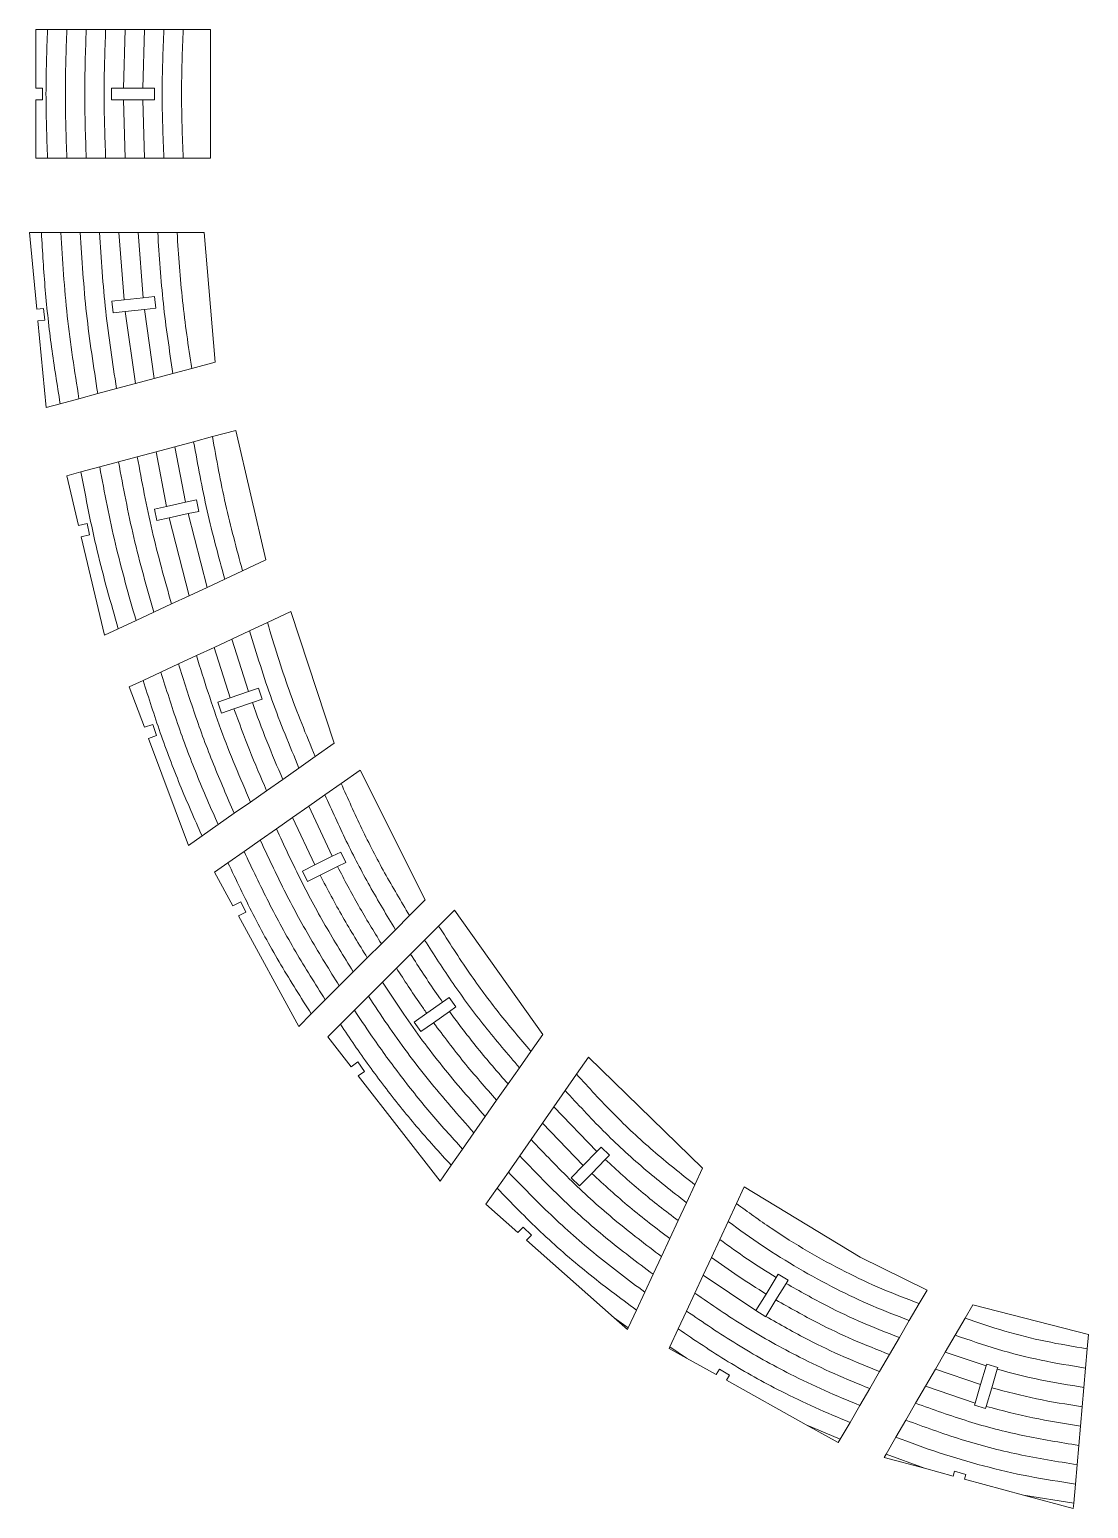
# Model space of a CAD drawing. Header units: millimetres. Extents: x -2136 to 2622, y -2915 to 1925.
# Drawn here: x 1124.2 to 1397.2, y -2889 to -2507.8 of the extents above; entities that cross this region are included whole.
import ezdxf

# ---------------------------------------------------------------- set-up
doc = ezdxf.new("R2010")
doc.units = ezdxf.units.MM

msp = doc.modelspace()

# ---------------------------------------------------------------- linework, layer by layer
at = {"color": 7, "linetype": 'Continuous', "lineweight": 15}
for p, q in [((1125.73, -2507.81), (1125.73, -2522.88)), ((1128.78, -2507.81), (1125.73, -2507.81)), ((1128.78, -2507.81), (1133.77, -2507.81)), ((1138.77, -2507.81), (1133.77, -2507.81)), ((1138.77, -2507.81), (1143.77, -2507.81)), ((1148.77, -2507.81), (1143.77, -2507.81)), ((1148.77, -2507.81), (1148.37, -2522.88)), ((1148.77, -2507.81), (1153.77, -2507.81)), ((1153.36, -2522.88), (1153.77, -2507.81)), ((1158.78, -2507.81), (1153.77, -2507.81)), ((1158.78, -2507.81), (1163.78, -2507.81)), ((1170.79, -2507.81), (1163.78, -2507.81)), ((1170.79, -2540.95), (1170.79, -2507.81)), ((1125.73, -2522.88), (1127.51, -2522.88)), ((1127.51, -2522.88), (1127.51, -2525.88)), ((1145.27, -2522.88), (1145.27, -2525.88)), ((1148.37, -2522.88), (1145.27, -2522.88)), ((1148.37, -2522.88), (1153.36, -2522.88)), ((1156.34, -2522.88), (1153.36, -2522.88)), ((1156.34, -2525.88), (1156.34, -2522.88)), ((1125.73, -2525.88), (1125.73, -2540.95)), ((1127.51, -2525.88), (1125.73, -2525.88)), ((1145.27, -2525.88), (1148.37, -2525.88)), ((1148.37, -2525.88), (1148.77, -2540.95)), ((1153.36, -2525.88), (1148.37, -2525.88)), ((1153.78, -2540.95), (1153.36, -2525.88)), ((1153.36, -2525.88), (1156.34, -2525.88)), ((1125.73, -2540.95), (1128.78, -2540.95)), ((1133.78, -2540.95), (1128.78, -2540.95)), ((1133.78, -2540.95), (1138.77, -2540.95)), ((1143.77, -2540.95), (1138.77, -2540.95)), ((1143.77, -2540.95), (1148.77, -2540.95)), ((1153.78, -2540.95), (1148.77, -2540.95)), ((1153.78, -2540.95), (1158.78, -2540.95)), ((1163.78, -2540.95), (1158.78, -2540.95)), ((1163.78, -2540.95), (1170.79, -2540.95)), ((1124.15, -2560.14), (1126.01, -2579.88)), ((1127.2, -2560.14), (1124.15, -2560.14)), ((1127.2, -2560.14), (1132.2, -2560.14)), ((1137.2, -2560.14), (1132.2, -2560.14)), ((1137.2, -2560.14), (1142.2, -2560.14)), ((1147.2, -2560.14), (1142.2, -2560.14)), ((1147.2, -2560.14), (1148.51, -2577.5)), ((1147.2, -2560.14), (1152.2, -2560.14)), ((1157.2, -2560.13), (1152.2, -2560.14)), ((1153.48, -2576.97), (1152.2, -2560.14)), ((1157.2, -2560.13), (1162.2, -2560.13)), ((1169.21, -2560.13), (1162.2, -2560.13)), ((1172.02, -2593.54), (1169.21, -2560.13)), ((1148.51, -2577.5), (1153.48, -2576.97)), ((1156.4, -2576.66), (1153.48, -2576.97)), ((1156.72, -2579.65), (1156.4, -2576.66)), ((1126.01, -2579.88), (1127.76, -2579.69)), ((1127.76, -2579.69), (1128.08, -2582.68)), ((1148.51, -2577.5), (1145.41, -2577.83)), ((1145.41, -2577.83), (1145.72, -2580.81)), ((1145.72, -2580.81), (1148.83, -2580.48)), ((1153.8, -2579.96), (1148.83, -2580.48)), ((1148.83, -2580.48), (1151.43, -2599.06)), ((1153.8, -2579.96), (1156.72, -2579.65)), ((1156.28, -2597.76), (1153.8, -2579.96)), ((1128.08, -2582.68), (1126.3, -2582.86)), ((1126.3, -2582.86), (1128.41, -2605.23)), ((1165.97, -2595.16), (1161.12, -2596.46)), ((1165.97, -2595.16), (1172.02, -2593.54)), ((1146.58, -2600.36), (1151.43, -2599.06)), ((1156.28, -2597.76), (1151.43, -2599.06)), ((1156.28, -2597.76), (1161.12, -2596.46)), ((1136.9, -2602.96), (1132.05, -2604.26)), ((1136.9, -2602.96), (1141.74, -2601.66)), ((1146.58, -2600.36), (1141.74, -2601.66)), ((1128.41, -2605.23), (1132.05, -2604.26)), ((1177.37, -2611.13), (1171.31, -2612.75)), ((1185.12, -2644.5), (1177.37, -2611.13)), ((1166.47, -2614.05), (1161.62, -2615.35)), ((1166.47, -2614.05), (1171.31, -2612.75)), ((1147.09, -2619.25), (1151.93, -2617.95)), ((1156.77, -2616.65), (1151.93, -2617.95)), ((1156.77, -2616.65), (1161.62, -2615.35)), ((1156.77, -2616.65), (1159.48, -2630.73)), ((1164.36, -2629.67), (1161.62, -2615.35)), ((1137.4, -2621.85), (1133.75, -2622.82)), ((1133.75, -2622.82), (1136.78, -2635.65)), ((1137.4, -2621.85), (1142.24, -2620.55)), ((1147.09, -2619.25), (1142.24, -2620.55)), ((1159.48, -2630.73), (1164.36, -2629.67)), ((1167.16, -2629.07), (1164.36, -2629.67)), ((1167.8, -2632), (1167.16, -2629.07)), ((1159.48, -2630.73), (1156.34, -2631.41)), ((1156.34, -2631.41), (1156.98, -2634.34)), ((1156.98, -2634.34), (1160.12, -2633.66)), ((1165.01, -2632.6), (1160.12, -2633.66)), ((1160.12, -2633.66), (1165.33, -2653.74)), ((1165.01, -2632.6), (1167.8, -2632)), ((1169.91, -2651.6), (1165.01, -2632.6)), ((1136.78, -2635.65), (1138.98, -2635.17)), ((1138.98, -2635.17), (1139.62, -2638.1)), ((1139.62, -2638.1), (1137.47, -2638.57)), ((1137.47, -2638.57), (1143.46, -2663.94)), ((1179.07, -2647.33), (1185.12, -2644.5)), ((1169.91, -2651.6), (1174.49, -2649.46)), ((1179.07, -2647.33), (1174.49, -2649.46)), ((1169.91, -2651.6), (1165.33, -2653.74)), ((1160.75, -2655.87), (1156.18, -2658.01)), ((1160.75, -2655.87), (1165.33, -2653.74)), ((1151.61, -2660.14), (1147.03, -2662.27)), ((1151.61, -2660.14), (1156.18, -2658.01)), ((1180.89, -2662.78), (1185.48, -2660.65)), ((1191.53, -2657.82), (1185.48, -2660.65)), ((1202.73, -2691.78), (1191.53, -2657.82)), ((1143.46, -2663.94), (1147.03, -2662.27)), ((1180.89, -2662.78), (1176.32, -2664.92)), ((1171.74, -2667.06), (1167.16, -2669.19)), ((1171.74, -2667.06), (1176.32, -2664.92)), ((1171.74, -2667.06), (1175.89, -2680.07)), ((1180.61, -2678.45), (1176.32, -2664.92)), ((1162.59, -2671.33), (1158.01, -2673.46)), ((1162.59, -2671.33), (1167.16, -2669.19)), ((1153.44, -2675.6), (1149.87, -2677.27)), ((1153.44, -2675.6), (1158.01, -2673.46)), ((1149.87, -2677.27), (1153.76, -2687.66)), ((1175.89, -2680.07), (1180.61, -2678.45)), ((1183.17, -2677.57), (1180.61, -2678.45)), ((1184.14, -2680.41), (1183.17, -2677.57)), ((1175.89, -2680.07), (1172.7, -2681.16)), ((1172.7, -2681.16), (1173.67, -2684)), ((1173.67, -2684), (1176.87, -2682.9)), ((1181.6, -2681.28), (1176.87, -2682.9)), ((1181.6, -2681.28), (1184.14, -2680.41)), ((1153.76, -2687.66), (1155.9, -2686.92)), ((1155.9, -2686.92), (1156.88, -2689.76)), ((1156.88, -2689.76), (1154.84, -2690.52)), ((1154.84, -2690.52), (1165.18, -2718.1)), ((1197.79, -2695.24), (1193.62, -2698.17)), ((1197.79, -2695.24), (1202.73, -2691.78)), ((1189.44, -2701.09), (1193.62, -2698.17)), ((1209.42, -2698.68), (1204.49, -2702.14)), ((1226.2, -2732.13), (1209.42, -2698.68)), ((1189.44, -2701.09), (1185.27, -2704.01)), ((1200.31, -2705.07), (1204.49, -2702.14)), ((1181.11, -2706.93), (1185.27, -2704.01)), ((1200.31, -2705.07), (1196.14, -2707.99)), ((1172.78, -2712.77), (1176.94, -2709.85)), ((1181.11, -2706.93), (1176.94, -2709.85)), ((1191.97, -2710.92), (1196.14, -2707.99)), ((1202.2, -2720.91), (1196.14, -2707.99)), ((1172.78, -2712.77), (1168.62, -2715.68)), ((1183.64, -2716.76), (1187.8, -2713.84)), ((1191.97, -2710.92), (1187.8, -2713.84)), ((1191.97, -2710.92), (1197.73, -2723.14)), ((1165.18, -2718.1), (1168.62, -2715.68)), ((1183.64, -2716.76), (1179.48, -2719.67)), ((1175.32, -2722.59), (1179.48, -2719.67)), ((1197.73, -2723.14), (1202.2, -2720.91)), ((1204.4, -2719.82), (1202.2, -2720.91)), ((1205.74, -2722.5), (1204.4, -2719.82)), ((1175.32, -2722.59), (1171.87, -2725)), ((1171.87, -2725), (1176.6, -2733.66)), ((1197.73, -2723.14), (1194.5, -2724.75)), ((1194.5, -2724.75), (1195.83, -2727.44)), ((1203.56, -2723.59), (1199.09, -2725.82)), ((1203.56, -2723.59), (1205.74, -2722.5)), ((1195.83, -2727.44), (1199.09, -2725.82)), ((1176.6, -2733.66), (1178.6, -2732.67)), ((1178.6, -2732.67), (1179.94, -2735.35)), ((1222.12, -2736.21), (1226.2, -2732.13)), ((1179.94, -2735.35), (1178.04, -2736.3)), ((1178.04, -2736.3), (1193.57, -2764.78)), ((1222.12, -2736.21), (1218.49, -2739.84)), ((1233.72, -2734.82), (1229.65, -2738.9)), ((1256.48, -2766.84), (1233.72, -2734.82)), ((1214.87, -2743.47), (1218.49, -2739.84)), ((1226.02, -2742.53), (1229.65, -2738.9)), ((1214.87, -2743.47), (1211.25, -2747.09)), ((1226.02, -2742.53), (1222.4, -2746.15)), ((1207.63, -2750.71), (1211.25, -2747.09)), ((1218.78, -2749.78), (1222.4, -2746.15)), ((1207.63, -2750.71), (1204.02, -2754.32)), ((1218.78, -2749.78), (1215.16, -2753.4)), ((1200.41, -2757.94), (1204.02, -2754.32)), ((1211.55, -2757.01), (1215.16, -2753.4)), ((1200.41, -2757.94), (1196.8, -2761.55)), ((1211.55, -2757.01), (1207.94, -2760.63)), ((1226.58, -2761.39), (1230.66, -2758.51)), ((1232.38, -2757.3), (1230.66, -2758.51)), ((1234.11, -2759.75), (1232.38, -2757.3)), ((1232.42, -2760.94), (1234.11, -2759.75)), ((1193.57, -2764.78), (1196.8, -2761.55)), ((1204.33, -2764.24), (1207.94, -2760.63)), ((1226.58, -2761.39), (1223.34, -2763.68)), ((1223.34, -2763.68), (1225.07, -2766.13)), ((1225.07, -2766.13), (1228.34, -2763.82)), ((1232.42, -2760.94), (1228.34, -2763.82)), ((1204.33, -2764.24), (1201.1, -2767.47)), ((1201.1, -2767.47), (1207.07, -2775.16)), ((1253.42, -2771.21), (1256.48, -2766.84)), ((1253.42, -2771.21), (1250.48, -2775.42)), ((1207.07, -2775.16), (1208.83, -2773.92)), ((1208.83, -2773.92), (1210.56, -2776.37)), ((1268.28, -2772.73), (1265.22, -2777.11)), ((1297.72, -2801.29), (1268.28, -2772.73)), ((1210.56, -2776.37), (1208.91, -2777.53)), ((1208.91, -2777.53), (1230, -2804.7)), ((1247.54, -2779.62), (1250.48, -2775.42)), ((1262.28, -2781.32), (1265.22, -2777.11)), ((1247.54, -2779.62), (1244.6, -2783.82)), ((1262.28, -2781.32), (1259.34, -2785.52)), ((1241.67, -2788.02), (1244.6, -2783.82)), ((1256.41, -2789.73), (1259.34, -2785.52)), ((1270.45, -2797.05), (1259.34, -2785.52)), ((1241.67, -2788.02), (1238.73, -2792.21)), ((1256.41, -2789.73), (1253.48, -2793.92)), ((1256.41, -2789.73), (1266.95, -2800.62)), ((1235.81, -2796.4), (1238.73, -2792.21)), ((1250.55, -2798.12), (1253.48, -2793.92)), ((1235.81, -2796.4), (1232.88, -2800.58)), ((1250.55, -2798.12), (1247.62, -2802.31)), ((1266.95, -2800.62), (1270.45, -2797.05)), ((1271.58, -2795.89), (1270.45, -2797.05)), ((1273.72, -2797.99), (1271.58, -2795.89)), ((1272.62, -2799.12), (1273.72, -2797.99)), ((1230, -2804.7), (1232.88, -2800.58)), ((1266.95, -2800.62), (1263.84, -2803.81)), ((1272.62, -2799.12), (1269.13, -2802.69)), ((1295.71, -2805.59), (1297.72, -2801.29)), ((1244.7, -2806.49), (1247.62, -2802.31)), ((1263.84, -2803.81), (1265.99, -2805.9)), ((1265.99, -2805.9), (1269.13, -2802.69)), ((1295.71, -2805.59), (1293.56, -2810.22)), ((1244.7, -2806.49), (1241.82, -2810.62)), ((1308.45, -2806.14), (1306.45, -2810.44)), ((1338.31, -2824.25), (1308.45, -2806.14)), ((1241.82, -2810.62), (1250.06, -2817.91)), ((1291.4, -2814.85), (1293.56, -2810.22)), ((1304.3, -2815.07), (1306.45, -2810.44)), ((1250.06, -2817.91), (1251.43, -2816.51)), ((1251.43, -2816.51), (1253.58, -2818.6)), ((1291.4, -2814.85), (1289.25, -2819.46)), ((1304.3, -2815.07), (1302.14, -2819.7)), ((1253.58, -2818.6), (1252.31, -2819.9)), ((1252.31, -2819.9), (1274.94, -2839.93)), ((1287.1, -2824.08), (1289.25, -2819.46)), ((1299.99, -2824.32), (1302.14, -2819.7)), ((1287.1, -2824.08), (1284.96, -2828.69)), ((1299.99, -2824.32), (1297.85, -2828.93)), ((1355.59, -2832.77), (1338.31, -2824.25)), ((1282.81, -2833.3), (1284.96, -2828.69)), ((1317.24, -2828.62), (1316.69, -2829.51)), ((1319.8, -2830.19), (1317.24, -2828.62)), ((1295.7, -2833.54), (1297.85, -2828.93)), ((1311.44, -2838), (1297.85, -2828.93)), ((1314.07, -2833.76), (1316.69, -2829.51)), ((1319.26, -2831.05), (1316.64, -2835.3)), ((1319.26, -2831.05), (1319.8, -2830.19)), ((1282.81, -2833.3), (1280.67, -2837.9)), ((1295.7, -2833.54), (1293.56, -2838.15)), ((1314.07, -2833.76), (1311.44, -2838)), ((1314.02, -2839.55), (1316.64, -2835.3)), ((1353.58, -2836.23), (1351.02, -2840.61)), ((1353.58, -2836.23), (1355.59, -2832.77)), ((1278.53, -2842.5), (1274.94, -2839.93)), ((1278.32, -2842.93), (1274.94, -2839.93)), ((1278.53, -2842.5), (1280.67, -2837.9)), ((1291.41, -2842.75), (1293.56, -2838.15)), ((1311.43, -2838.03), (1311.44, -2838)), ((1313.98, -2839.61), (1311.43, -2838.03)), ((1314.02, -2839.55), (1313.98, -2839.61)), ((1362.84, -2844.4), (1365.4, -2840.02)), ((1367.41, -2836.56), (1365.4, -2840.02)), ((1397.21, -2844.19), (1367.41, -2836.56)), ((1278.53, -2842.5), (1278.32, -2842.93)), ((1291.41, -2842.75), (1289.27, -2847.35)), ((1348.47, -2844.99), (1351.02, -2840.61)), ((1289.07, -2847.79), (1289.27, -2847.35)), ((1293.6, -2850.31), (1289.27, -2847.35)), ((1348.47, -2844.99), (1345.91, -2849.37)), ((1362.84, -2844.4), (1360.29, -2848.78)), ((1396.89, -2847.87), (1397.21, -2844.19)), ((1293.6, -2850.31), (1289.07, -2847.79)), ((1293.6, -2850.31), (1301.22, -2854.55)), ((1343.37, -2853.75), (1345.91, -2849.37)), ((1357.74, -2853.16), (1360.29, -2848.78)), ((1370.83, -2852.32), (1360.29, -2848.78)), ((1396.89, -2847.87), (1396.45, -2852.85)), ((1301.22, -2854.55), (1302.1, -2853.14)), ((1302.1, -2853.14), (1304.65, -2854.72)), ((1304.65, -2854.72), (1303.85, -2856.01)), ((1343.37, -2853.75), (1340.82, -2858.12)), ((1357.74, -2853.16), (1355.19, -2857.54)), ((1357.74, -2853.16), (1369.4, -2857.1)), ((1369.4, -2857.1), (1370.83, -2852.32)), ((1370.98, -2851.81), (1370.83, -2852.32)), ((1373.86, -2852.67), (1370.98, -2851.81)), ((1373.71, -2853.15), (1372.28, -2857.94)), ((1373.71, -2853.15), (1373.86, -2852.67)), ((1396.02, -2857.83), (1396.45, -2852.85)), ((1303.85, -2856.01), (1324.39, -2867.45)), ((1338.27, -2862.49), (1340.82, -2858.12)), ((1352.64, -2861.91), (1355.19, -2857.54)), ((1367.96, -2861.89), (1355.19, -2857.54)), ((1369.4, -2857.1), (1367.96, -2861.89)), ((1370.85, -2862.72), (1372.28, -2857.94)), ((1396.02, -2857.83), (1395.59, -2862.82)), ((1338.27, -2862.49), (1335.73, -2866.85)), ((1352.64, -2861.91), (1350.1, -2866.28)), ((1367.81, -2862.41), (1367.96, -2861.89)), ((1370.68, -2863.27), (1367.81, -2862.41)), ((1370.85, -2862.72), (1370.68, -2863.27)), ((1395.15, -2867.8), (1395.59, -2862.82)), ((1347.56, -2870.64), (1350.1, -2866.28)), ((1333.18, -2871.21), (1324.39, -2867.45)), ((1332.68, -2872.07), (1324.39, -2867.45)), ((1333.18, -2871.21), (1335.73, -2866.85)), ((1395.15, -2867.8), (1394.72, -2872.78)), ((1333.18, -2871.21), (1332.68, -2872.07)), ((1347.56, -2870.64), (1345.01, -2875.01)), ((1394.28, -2877.76), (1394.72, -2872.78)), ((1344.51, -2875.87), (1345.01, -2875.01)), ((1354.96, -2878.69), (1344.51, -2875.87)), ((1354.96, -2878.69), (1345.01, -2875.01)), ((1394.28, -2877.76), (1393.85, -2882.74)), ((1354.96, -2878.69), (1362.34, -2880.68)), ((1362.34, -2880.68), (1362.71, -2879.43)), ((1362.71, -2879.43), (1365.59, -2880.29)), ((1365.59, -2880.29), (1365.23, -2881.46)), ((1365.23, -2881.46), (1380.48, -2885.58)), ((1393.41, -2887.72), (1380.48, -2885.58)), ((1393.3, -2889.04), (1380.48, -2885.58)), ((1393.41, -2887.72), (1393.85, -2882.74)), ((1393.41, -2887.72), (1393.3, -2889.04))]:
    msp.add_line(p, q, dxfattribs=at)
at = {"color": 7, "linetype": 'Continuous', "lineweight": 15, "flags": 128}
for points in [[(1142.2, -2560.14), (1142.2, -2560.14)], [(1147.2, -2560.14), (1147.2, -2560.14)], [(1162.2, -2560.13), (1162.2, -2560.13)]]:
    msp.add_lwpolyline(points, dxfattribs=at)
at = {"color": 7, "linetype": 'Continuous', "lineweight": 15}
for points, knots in [([(1128.78, -2507.81), (1128.58, -2513.32), (1128.2, -2524.37), (1128.58, -2535.41), (1128.78, -2540.95)], [0, 0, 0, 0, 0.498875, 1, 1, 1, 1]), ([(1128.78, -2507.81), (1128.58, -2513.32), (1128.2, -2524.37), (1128.58, -2535.41), (1128.78, -2540.95)], [0, 0, 0, 0, 0.498875, 1, 1, 1, 1]), ([(1133.78, -2540.95), (1133.58, -2535.41), (1133.19, -2524.37), (1133.58, -2513.32), (1133.77, -2507.81)], [0, 0, 0, 0, 0.501139, 1, 1, 1, 1]), ([(1133.78, -2540.95), (1133.58, -2535.41), (1133.19, -2524.37), (1133.58, -2513.32), (1133.77, -2507.81)], [0, 0, 0, 0, 0.501139, 1, 1, 1, 1]), ([(1138.77, -2507.81), (1138.58, -2513.32), (1138.18, -2524.37), (1138.58, -2535.41), (1138.77, -2540.95)], [0, 0, 0, 0, 0.498847, 1, 1, 1, 1]), ([(1138.77, -2507.81), (1138.58, -2513.32), (1138.18, -2524.37), (1138.58, -2535.41), (1138.77, -2540.95)], [0, 0, 0, 0, 0.498847, 1, 1, 1, 1]), ([(1143.77, -2540.95), (1143.57, -2535.41), (1143.17, -2524.37), (1143.57, -2513.32), (1143.77, -2507.81)], [0, 0, 0, 0, 0.501168, 1, 1, 1, 1]), ([(1143.77, -2540.95), (1143.57, -2535.41), (1143.17, -2524.37), (1143.57, -2513.32), (1143.77, -2507.81)], [0, 0, 0, 0, 0.501168, 1, 1, 1, 1]), ([(1158.78, -2507.81), (1158.56, -2513.32), (1158.14, -2524.36), (1158.56, -2535.41), (1158.78, -2540.95)], [0, 0, 0, 0, 0.498786, 1, 1, 1, 1]), ([(1158.78, -2507.81), (1158.56, -2513.32), (1158.14, -2524.36), (1158.56, -2535.41), (1158.78, -2540.95)], [0, 0, 0, 0, 0.498786, 1, 1, 1, 1]), ([(1163.78, -2540.95), (1163.56, -2535.41), (1163.13, -2524.36), (1163.56, -2513.32), (1163.78, -2507.81)], [0, 0, 0, 0, 0.501253, 1, 1, 1, 1]), ([(1163.78, -2540.95), (1163.56, -2535.41), (1163.13, -2524.36), (1163.56, -2513.32), (1163.78, -2507.81)], [0, 0, 0, 0, 0.501253, 1, 1, 1, 1]), ([(1127.2, -2560.14), (1127.49, -2565.08), (1128.08, -2574.95), (1129.7, -2589.68), (1131.27, -2599.4), (1132.05, -2604.26)], [0, 0, 0, 0, 0.334701, 0.667804, 1, 1, 1, 1]), ([(1136.9, -2602.96), (1135.78, -2595.88), (1133.55, -2581.68), (1132.65, -2567.33), (1132.2, -2560.14)], [0, 0, 0, 0, 0.498544, 1, 1, 1, 1]), ([(1136.9, -2602.96), (1135.78, -2595.88), (1133.55, -2581.68), (1132.65, -2567.33), (1132.2, -2560.14)], [0, 0, 0, 0, 0.498544, 1, 1, 1, 1]), ([(1137.2, -2560.14), (1137.64, -2567.11), (1138.52, -2581.02), (1140.67, -2594.79), (1141.74, -2601.66)], [0, 0, 0, 0, 0.501494, 1, 1, 1, 1]), ([(1146.58, -2600.36), (1145.55, -2593.71), (1143.49, -2580.37), (1142.63, -2566.89), (1142.2, -2560.14)], [0, 0, 0, 0, 0.498469, 1, 1, 1, 1]), ([(1146.58, -2600.36), (1145.55, -2593.71), (1143.49, -2580.37), (1142.63, -2566.89), (1142.2, -2560.14)], [0, 0, 0, 0, 0.498469, 1, 1, 1, 1]), ([(1157.2, -2560.13), (1157.59, -2566.24), (1158.39, -2578.4), (1160.21, -2590.46), (1161.12, -2596.46)], [0, 0, 0, 0, 0.501639, 1, 1, 1, 1]), ([(1157.2, -2560.13), (1157.59, -2566.24), (1158.39, -2578.4), (1160.21, -2590.46), (1161.12, -2596.46)], [0, 0, 0, 0, 0.501639, 1, 1, 1, 1]), ([(1165.97, -2595.16), (1165.1, -2589.37), (1163.36, -2577.75), (1162.58, -2566.02), (1162.2, -2560.13)], [0, 0, 0, 0, 0.498427, 1, 1, 1, 1]), ([(1165.97, -2595.16), (1165.1, -2589.37), (1163.36, -2577.75), (1162.58, -2566.02), (1162.2, -2560.13)], [0, 0, 0, 0, 0.498427, 1, 1, 1, 1]), ([(1166.47, -2614.05), (1167.54, -2620.01), (1169.7, -2631.93), (1172.89, -2643.62), (1174.49, -2649.46)], [0, 0, 0, 0, 0.499898, 1, 1, 1, 1]), ([(1179.07, -2647.33), (1177.53, -2641.62), (1174.44, -2630.21), (1172.36, -2618.57), (1171.31, -2612.75)], [0, 0, 0, 0, 0.500009, 1, 1, 1, 1]), ([(1160.75, -2655.87), (1159, -2649.61), (1155.49, -2637.1), (1153.12, -2624.33), (1151.93, -2617.95)], [0, 0, 0, 0, 0.50047, 1, 1, 1, 1]), ([(1137.4, -2621.85), (1138.69, -2628.65), (1141.29, -2642.27), (1145.12, -2655.6), (1147.03, -2662.27)], [0, 0, 0, 0, 0.499147, 1, 1, 1, 1]), ([(1151.61, -2660.14), (1149.74, -2653.6), (1146.02, -2640.55), (1143.5, -2627.21), (1142.24, -2620.55)], [0, 0, 0, 0, 0.500724, 1, 1, 1, 1]), ([(1147.09, -2619.25), (1148.31, -2625.77), (1150.75, -2638.82), (1154.37, -2651.61), (1156.18, -2658.01)], [0, 0, 0, 0, 0.499404, 1, 1, 1, 1]), ([(1197.79, -2695.24), (1195.46, -2689.55), (1190.8, -2678.22), (1187.25, -2666.49), (1185.48, -2660.65)], [0, 0, 0, 0, 0.50191, 1, 1, 1, 1]), ([(1180.89, -2662.78), (1182.72, -2668.76), (1186.39, -2680.76), (1191.2, -2692.35), (1193.62, -2698.17)], [0, 0, 0, 0, 0.497861, 1, 1, 1, 1]), ([(1162.59, -2671.33), (1163.95, -2675.66), (1166.68, -2684.36), (1171.46, -2697.22), (1175.11, -2705.63), (1176.94, -2709.85)], [0, 0, 0, 0, 0.331067, 0.664621, 1, 1, 1, 1]), ([(1181.11, -2706.93), (1178.46, -2700.73), (1173.2, -2688.38), (1169.17, -2675.57), (1167.16, -2669.19)], [0, 0, 0, 0, 0.502425, 1, 1, 1, 1]), ([(1153.44, -2675.6), (1154.88, -2680.11), (1157.77, -2689.16), (1162.82, -2702.54), (1166.68, -2711.29), (1168.62, -2715.68)], [0, 0, 0, 0, 0.330899, 0.664536, 1, 1, 1, 1]), ([(1172.78, -2712.77), (1170.9, -2708.47), (1167.14, -2699.88), (1162.22, -2686.76), (1159.41, -2677.88), (1158.01, -2673.46)], [0, 0, 0, 0, 0.335421, 0.669019, 1, 1, 1, 1]), ([(1176.87, -2682.9), (1178.17, -2686.45), (1180.77, -2693.57), (1183.77, -2700.53), (1185.27, -2704.01)], [0, 0, 0, 0, 0.498966, 1, 1, 1, 1]), ([(1176.87, -2682.9), (1178.17, -2686.45), (1180.77, -2693.57), (1183.77, -2700.53), (1185.27, -2704.01)], [0, 0, 0, 0, 0.498966, 1, 1, 1, 1]), ([(1189.44, -2701.09), (1188.04, -2697.82), (1185.25, -2691.29), (1182.81, -2684.61), (1181.6, -2681.28)], [0, 0, 0, 0, 0.500968, 1, 1, 1, 1]), ([(1222.12, -2736.21), (1219.95, -2732.55), (1215.6, -2725.23), (1209.72, -2713.86), (1206.24, -2706.05), (1204.49, -2702.14)], [0, 0, 0, 0, 0.332198, 0.665278, 1, 1, 1, 1]), ([(1200.31, -2705.07), (1202.11, -2709.06), (1205.71, -2717.03), (1211.77, -2728.64), (1216.25, -2736.11), (1218.49, -2739.84)], [0, 0, 0, 0, 0.334502, 0.667551, 1, 1, 1, 1]), ([(1207.63, -2750.71), (1205.19, -2746.75), (1200.3, -2738.83), (1193.69, -2726.51), (1189.77, -2718.07), (1187.8, -2713.84)], [0, 0, 0, 0, 0.3331927, 0.6662407, 1, 1, 1, 1]), ([(1183.64, -2716.76), (1185.66, -2721.06), (1189.69, -2729.67), (1196.48, -2742.22), (1201.51, -2750.29), (1204.02, -2754.32)], [0, 0, 0, 0, 0.333522, 0.666568, 1, 1, 1, 1]), ([(1200.41, -2757.94), (1197.83, -2753.83), (1192.67, -2745.61), (1185.69, -2732.83), (1181.55, -2724.06), (1179.48, -2719.67)], [0, 0, 0, 0, 0.33367, 0.666712, 1, 1, 1, 1]), ([(1175.32, -2722.59), (1177.44, -2727.05), (1181.69, -2735.98), (1188.85, -2749), (1194.15, -2757.36), (1196.8, -2761.55)], [0, 0, 0, 0, 0.333062, 0.666096, 1, 1, 1, 1]), ([(1214.87, -2743.47), (1212.88, -2740.21), (1208.9, -2733.71), (1205.34, -2726.96), (1203.56, -2723.59)], [0, 0, 0, 0, 0.499865, 1, 1, 1, 1]), ([(1199.09, -2725.82), (1201, -2729.43), (1204.81, -2736.66), (1209.1, -2743.61), (1211.25, -2747.09)], [0, 0, 0, 0, 0.5000037, 1, 1, 1, 1]), ([(1253.42, -2771.21), (1250.65, -2767.94), (1245.11, -2761.41), (1237.15, -2750.63), (1232.25, -2742.97), (1229.65, -2738.9)], [0, 0, 0, 0, 0.3204757, 0.6390107, 1, 1, 1, 1]), ([(1226.02, -2742.53), (1228.43, -2746.27), (1233.32, -2753.88), (1241.46, -2764.89), (1247.47, -2771.9), (1250.48, -2775.42)], [0, 0, 0, 0, 0.325375, 0.661399, 1, 1, 1, 1]), ([(1230.66, -2758.51), (1230.15, -2757.79), (1227.28, -2753.74), (1224.6, -2749.57), (1222.4, -2746.15)], [0, 0, 0, 0, 0.179258, 1, 1, 1, 1]), ([(1218.78, -2749.78), (1220.78, -2752.87), (1223.32, -2756.78), (1226.02, -2760.59), (1226.58, -2761.39)], [0, 0, 0, 0, 0.789944, 1, 1, 1, 1]), ([(1241.67, -2788.02), (1237.93, -2783.77), (1230.51, -2775.31), (1221.85, -2763.59), (1216.97, -2756.16), (1215.16, -2753.4)], [0, 0, 0, 0, 0.3886667, 0.7730763, 1, 1, 1, 1]), ([(1211.55, -2757.01), (1213.16, -2759.45), (1218.03, -2766.83), (1226.86, -2778.78), (1234.76, -2787.71), (1238.73, -2792.21)], [0, 0, 0, 0, 0.196631, 0.595885, 1, 1, 1, 1]), ([(1235.81, -2796.4), (1232.96, -2793.25), (1227.3, -2787), (1219.46, -2777.13), (1213.04, -2768.32), (1209.34, -2762.74), (1207.94, -2760.63)], [0, 0, 0, 0, 0.2799169, 0.5574223, 0.8325356, 1, 1, 1, 1]), ([(1228.34, -2763.82), (1230.9, -2767.25), (1236.06, -2774.13), (1241.75, -2780.58), (1244.6, -2783.82)], [0, 0, 0, 0, 0.4978786, 1, 1, 1, 1]), ([(1247.54, -2779.62), (1244.89, -2776.59), (1239.62, -2770.56), (1234.81, -2764.14), (1232.42, -2760.94)], [0, 0, 0, 0, 0.501906, 1, 1, 1, 1]), ([(1204.33, -2764.24), (1205.53, -2766.03), (1209.15, -2771.46), (1215.6, -2780.32), (1223.88, -2790.7), (1229.87, -2797.28), (1232.88, -2800.58)], [0, 0, 0, 0, 0.139391, 0.423567, 0.71047, 1, 1, 1, 1]), ([(1295.71, -2805.59), (1292.08, -2802.72), (1284.82, -2796.97), (1274.64, -2787.42), (1268.37, -2780.55), (1265.22, -2777.11)], [0, 0, 0, 0, 0.332166, 0.665024, 1, 1, 1, 1]), ([(1262.28, -2781.32), (1265.51, -2784.81), (1271.94, -2791.79), (1282.38, -2801.47), (1289.83, -2807.3), (1293.56, -2810.22)], [0, 0, 0, 0, 0.334511, 0.667331, 1, 1, 1, 1]), ([(1287.1, -2824.08), (1283.09, -2821.03), (1275.08, -2814.95), (1263.86, -2804.84), (1256.94, -2797.57), (1253.48, -2793.92)], [0, 0, 0, 0, 0.334017, 0.666815, 1, 1, 1, 1]), ([(1250.55, -2798.12), (1254.09, -2801.81), (1261.17, -2809.19), (1272.66, -2819.43), (1280.85, -2825.6), (1284.96, -2828.69)], [0, 0, 0, 0, 0.332775, 0.665565, 1, 1, 1, 1]), ([(1291.4, -2814.85), (1288.16, -2812.36), (1281.66, -2807.39), (1275.63, -2801.87), (1272.62, -2799.12)], [0, 0, 0, 0, 0.500352, 1, 1, 1, 1]), ([(1282.81, -2833.3), (1278.61, -2830.16), (1270.23, -2823.91), (1258.49, -2813.53), (1251.24, -2806.05), (1247.62, -2802.31)], [0, 0, 0, 0, 0.3348354, 0.667618, 1, 1, 1, 1]), ([(1269.13, -2802.69), (1272.35, -2805.64), (1278.8, -2811.53), (1285.77, -2816.82), (1289.25, -2819.46)], [0, 0, 0, 0, 0.499364, 1, 1, 1, 1]), ([(1244.7, -2806.49), (1248.4, -2810.28), (1255.8, -2817.86), (1267.81, -2828.39), (1276.37, -2834.72), (1280.67, -2837.9)], [0, 0, 0, 0, 0.332007, 0.664783, 1, 1, 1, 1]), ([(1353.58, -2836.23), (1350.35, -2835), (1343.88, -2832.54), (1334.27, -2828.01), (1324.74, -2822.81), (1315.35, -2816.95), (1309.41, -2812.61), (1306.45, -2810.44)], [0, 0, 0, 0, 0.1919582, 0.3848985, 0.5906446, 0.7959176, 1, 1, 1, 1]), ([(1304.3, -2815.07), (1307.24, -2817.2), (1313.14, -2821.48), (1322.46, -2827.26), (1331.91, -2832.4), (1341.43, -2836.91), (1347.83, -2839.38), (1351.02, -2840.61)], [0, 0, 0, 0, 0.20391, 0.409182, 0.615109, 0.807977, 1, 1, 1, 1]), ([(1316.69, -2829.51), (1314.21, -2827.95), (1309.25, -2824.84), (1304.51, -2821.41), (1302.14, -2819.7)], [0, 0, 0, 0, 0.50137, 1, 1, 1, 1]), ([(1299.99, -2824.32), (1302.28, -2825.96), (1306.88, -2829.25), (1311.67, -2832.25), (1314.07, -2833.76)], [0, 0, 0, 0, 0.498552, 1, 1, 1, 1]), ([(1348.47, -2844.99), (1345.31, -2843.76), (1338.98, -2841.28), (1329.2, -2836.67), (1322.75, -2833.02), (1319.26, -2831.05)], [0, 0, 0, 0, 0.313982, 0.629194, 1, 1, 1, 1]), ([(1295.7, -2833.54), (1300.03, -2836.52), (1308.72, -2842.49), (1320.87, -2849.21), (1331.61, -2854.39), (1337.75, -2856.88), (1340.82, -2858.12)], [0, 0, 0, 0, 0.305581, 0.614361, 0.807432, 1, 1, 1, 1]), ([(1316.64, -2835.3), (1320.21, -2837.32), (1326.72, -2841), (1336.53, -2845.65), (1342.79, -2848.13), (1345.91, -2849.37)], [0, 0, 0, 0, 0.3785724, 0.6898216, 1, 1, 1, 1]), ([(1338.27, -2862.49), (1335.24, -2861.24), (1329.16, -2858.76), (1318.52, -2853.61), (1306.48, -2846.97), (1297.85, -2841.08), (1293.56, -2838.15)], [0, 0, 0, 0, 0.1927623, 0.3859552, 0.6946331, 1, 1, 1, 1]), ([(1343.37, -2853.75), (1340.27, -2852.51), (1334.07, -2850.02), (1324.24, -2845.34), (1317.67, -2841.62), (1314.02, -2839.55)], [0, 0, 0, 0, 0.306443, 0.613812, 1, 1, 1, 1]), ([(1396.89, -2847.87), (1393.3, -2847.28), (1386.16, -2846.1), (1375.63, -2843.46), (1368.8, -2841.16), (1365.4, -2840.02)], [0, 0, 0, 0, 0.335389, 0.668194, 1, 1, 1, 1]), ([(1291.41, -2842.75), (1295.67, -2845.64), (1304.24, -2851.44), (1316.16, -2858.01), (1326.7, -2863.13), (1332.72, -2865.61), (1335.73, -2866.85)], [0, 0, 0, 0, 0.305137, 0.613675, 0.807017, 1, 1, 1, 1]), ([(1362.84, -2844.4), (1366.47, -2845.64), (1373.75, -2848.14), (1384.99, -2850.98), (1392.62, -2852.23), (1396.45, -2852.85)], [0, 0, 0, 0, 0.331646, 0.664534, 1, 1, 1, 1]), ([(1396.02, -2857.83), (1392.25, -2857.24), (1384.73, -2856.06), (1377.37, -2854.12), (1373.71, -2853.15)], [0, 0, 0, 0, 0.501996, 1, 1, 1, 1]), ([(1372.28, -2857.94), (1376.1, -2858.95), (1383.79, -2860.98), (1391.64, -2862.2), (1395.59, -2862.82)], [0, 0, 0, 0, 0.497882, 1, 1, 1, 1]), ([(1352.64, -2861.91), (1357.16, -2863.54), (1366.22, -2866.81), (1380.3, -2870.47), (1389.89, -2872.01), (1394.72, -2872.78)], [0, 0, 0, 0, 0.33071, 0.663639, 1, 1, 1, 1]), ([(1395.15, -2867.8), (1391.04, -2867.16), (1382.85, -2865.89), (1374.83, -2863.78), (1370.85, -2862.72)], [0, 0, 0, 0, 0.502233, 1, 1, 1, 1]), ([(1394.28, -2877.76), (1389.21, -2876.95), (1379.13, -2875.34), (1364.34, -2871.47), (1354.84, -2868.01), (1350.1, -2866.28)], [0, 0, 0, 0, 0.336572, 0.669508, 1, 1, 1, 1]), ([(1347.56, -2870.64), (1351.26, -2872.04), (1358.69, -2874.83), (1370.16, -2878.17), (1381.88, -2880.93), (1389.85, -2882.13), (1393.85, -2882.74)], [0, 0, 0, 0, 0.247541, 0.496314, 0.747024, 1, 1, 1, 1])]:
    msp.add_open_spline(points, degree=3, knots=knots, dxfattribs=at)

doc.saveas('drawing.dxf')
